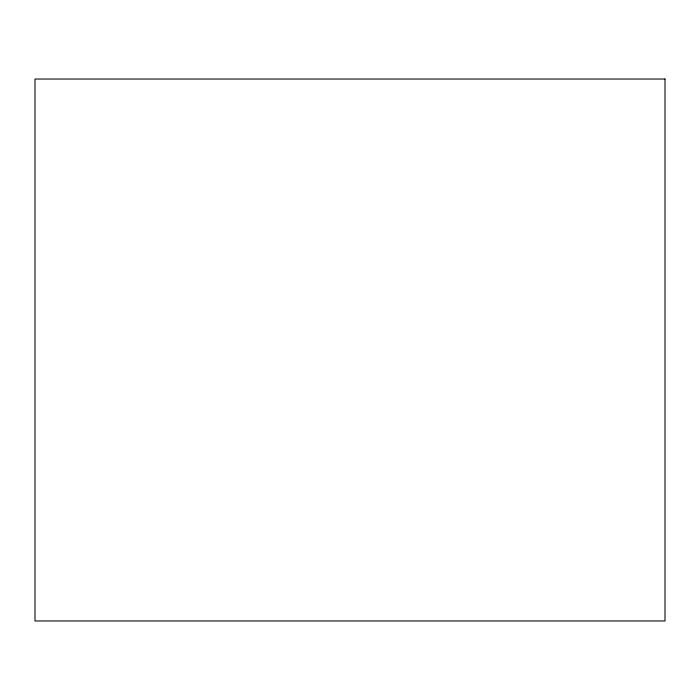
<?xml version="1.0" encoding="UTF-8"?>
<svg xmlns="http://www.w3.org/2000/svg" width="700" height="700" viewBox="0 0 700 700"><rect width="100%" height="100%" fill="white"/><g stroke="black" fill="none" stroke-linecap="round" stroke-linejoin="round"><path stroke-width="1.05" d="M665 79.03L35 79.03L35 620.97L665 620.97L665 79.03"/></g></svg>
